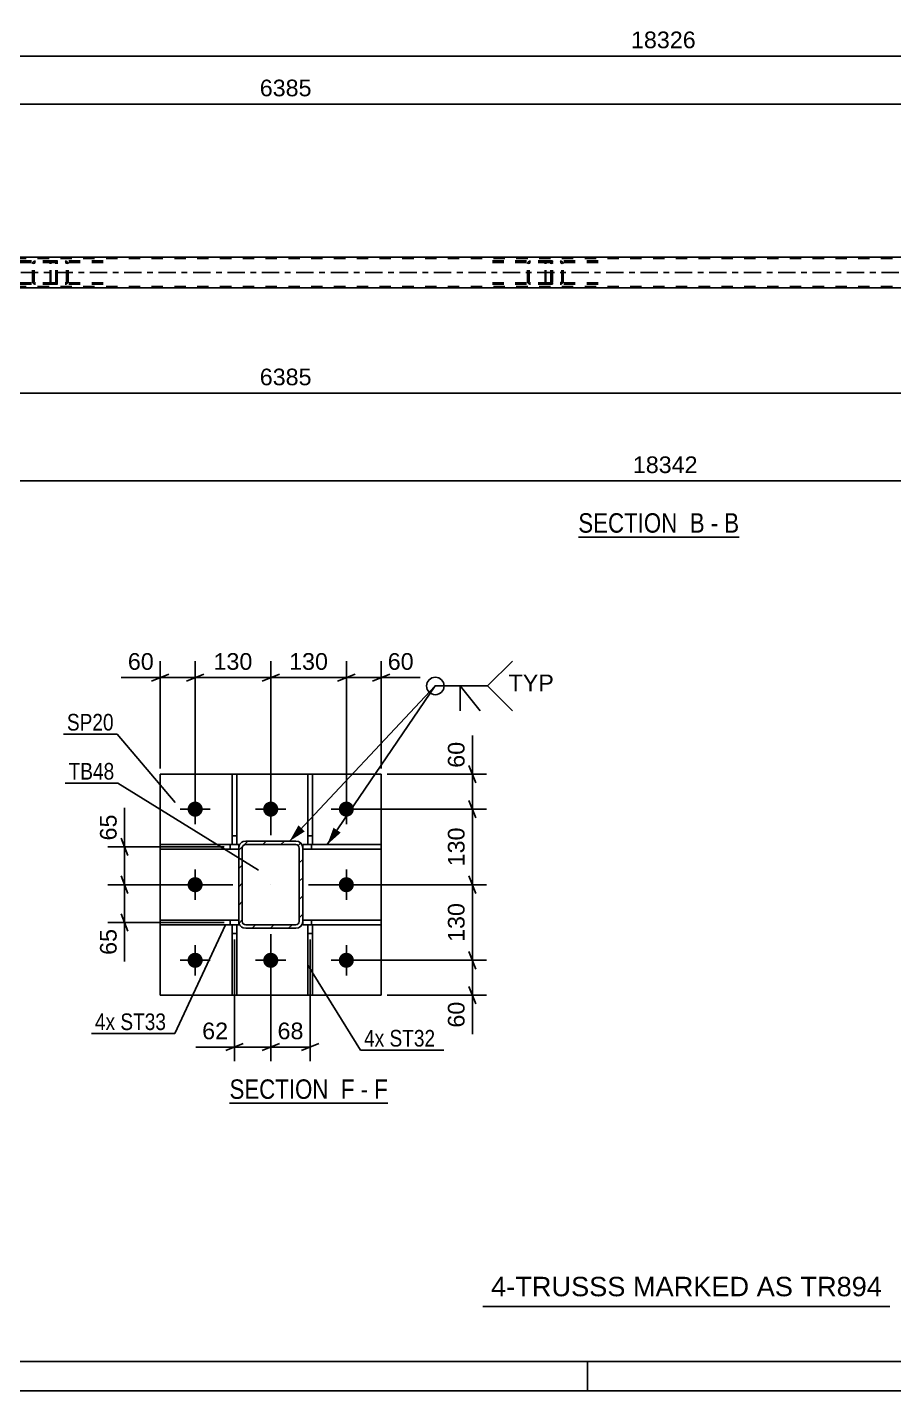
# Model space of a CAD drawing. Header units: millimetres. Extents: x -47 to 794, y -421 to 173.
# Drawn here: x 277.2 to 426.2, y -420.6 to -186.1 of the extents above; entities that cross this region are included whole.
import ezdxf

# ---------------------------------------------------------------- set-up
doc = ezdxf.new("R2010")
doc.units = ezdxf.units.MM
doc.linetypes.add('DXK_LINE_DOT2', pattern=[3.9198, 1.9599, -1.9599])
doc.linetypes.add('DXK_LINE_DOT3', pattern=[5.9187, 2.979, -0.9799, 0.9799, -0.9799])
doc.styles.add('Arial', font='arial.ttf', dxfattribs={"height": 0.2})
doc.styles.add('Arial Narrow', font='ARIALN.TTF', dxfattribs={"height": 0.2})

# ---------------------------------------------------------------- blocks, each defined once
blk = doc.blocks.new('Unknown-203724041-50 - 6629')
at = {"color": 6, "linetype": 'Continuous'}
blk.add_line((311.97, -371.14), (339.18, -371.14), dxfattribs=at)
at = {"color": 0, "linetype": 'Continuous'}
blk.add_wipeout([(330.07, -370.39), (330.07, -366.89), (311.97, -366.89), (311.97, -370.39)], dxfattribs=at)
at = {"color": 7, "linetype": 'Continuous', "style": 'Arial Narrow'}
blk.add_text('SECTION ', height=3.34, dxfattribs=at).set_placement((311.97, -370.39))
at = {"color": 0, "linetype": 'Continuous'}
blk.add_wipeout([(333.47, -370.39), (333.47, -366.89), (331.12, -366.89), (331.12, -370.39)], dxfattribs=at)
at = {"color": 7, "linetype": 'Continuous', "style": 'Arial Narrow'}
blk.add_text('F', height=3.34, dxfattribs=at).set_placement((331.12, -370.39))
at = {"color": 0, "linetype": 'Continuous'}
blk.add_wipeout([(335.79, -370.39), (335.79, -366.89), (334.52, -366.89), (334.52, -370.39)], dxfattribs=at)
at = {"color": 7, "linetype": 'Continuous', "style": 'Arial Narrow'}
blk.add_text('-', height=3.34, dxfattribs=at).set_placement((334.52, -370.39))
at = {"color": 0, "linetype": 'Continuous'}
blk.add_wipeout([(339.18, -370.39), (339.18, -366.89), (336.84, -366.89), (336.84, -370.39)], dxfattribs=at)
at = {"color": 7, "linetype": 'Continuous', "style": 'Arial Narrow'}
blk.add_text('F', height=3.34, dxfattribs=at).set_placement((336.84, -370.39))
blk = doc.blocks.new('Unknown-203724041-1113')
at = {"color": 5, "linetype": 'Continuous'}
for p, q in [((-42.49, -415.6), (788.51, -415.6)), ((373.51, -420.6), (373.51, -415.6)), ((-47.49, -420.6), (793.51, -420.6))]:
    blk.add_line(p, q, dxfattribs=at)
blk = doc.blocks.new('Unknown-203724041-17 - 5261')
at = {"color": 6, "linetype": 'Continuous'}
blk.add_line((371.96, -273.75), (399.61, -273.75), dxfattribs=at)
at = {"color": 0, "linetype": 'Continuous'}
blk.add_wipeout([(390.07, -273), (390.07, -269.5), (371.96, -269.5), (371.96, -273)], dxfattribs=at)
at = {"color": 7, "linetype": 'Continuous', "style": 'Arial Narrow'}
blk.add_text('SECTION ', height=3.34, dxfattribs=at).set_placement((371.96, -273))
at = {"color": 0, "linetype": 'Continuous'}
blk.add_wipeout([(393.68, -273), (393.68, -269.5), (391.12, -269.5), (391.12, -273)], dxfattribs=at)
at = {"color": 7, "linetype": 'Continuous', "style": 'Arial Narrow'}
blk.add_text('B', height=3.34, dxfattribs=at).set_placement((391.12, -273))
at = {"color": 0, "linetype": 'Continuous'}
blk.add_wipeout([(396, -273), (396, -269.5), (394.73, -269.5), (394.73, -273)], dxfattribs=at)
at = {"color": 7, "linetype": 'Continuous', "style": 'Arial Narrow'}
blk.add_text('-', height=3.34, dxfattribs=at).set_placement((394.73, -273))
at = {"color": 0, "linetype": 'Continuous'}
blk.add_wipeout([(399.61, -273), (399.61, -269.5), (397.05, -269.5), (397.05, -273)], dxfattribs=at)
at = {"color": 7, "linetype": 'Continuous', "style": 'Arial Narrow'}
blk.add_text('B', height=3.34, dxfattribs=at).set_placement((397.05, -273))
blk = doc.blocks.new('Part-203724041-6712 - 6629')
at = {"color": 2, "linetype": 'Continuous'}
for p, q in [((338.06, -339.66), (324.56, -339.66)), ((324.56, -340.46), (324.56, -339.86)), ((338.06, -339.66), (338.06, -340.46)), ((338.06, -340.46), (324.56, -340.46))]:
    blk.add_line(p, q, dxfattribs=at)
at = {"color": 7, "linetype": 'DXK_LINE_DOT2'}
for p, q in [((324.56, -339.86), (324.56, -339.66)), ((326.06, -340.46), (326.06, -339.66))]:
    blk.add_line(p, q, dxfattribs=at)
blk = doc.blocks.new('Part-203724041-6742 - 6629')
at = {"color": 2, "linetype": 'Continuous'}
for p, q in [((312.44, -352.56), (312.44, -340.47)), ((312.44, -340.47), (313.24, -340.47)), ((313.24, -340.47), (313.24, -352.56)), ((313.24, -352.56), (312.44, -352.56))]:
    blk.add_line(p, q, dxfattribs=at)
at = {"color": 7, "linetype": 'DXK_LINE_DOT2'}
blk.add_line((312.44, -341.97), (313.24, -341.97), dxfattribs=at)
blk = doc.blocks.new('Bolt-203724041-6700 - 6629')
at = {"linetype": 'Continuous'}
for points in [[(307.36, -320.56, -1), (304.76, -320.56, -1)], [(320.36, -320.56, -1), (317.76, -320.56, -1)], [(333.36, -320.56, -1), (330.76, -320.56, -1)], [(307.36, -333.56, -1), (304.76, -333.56, -1)], [(333.36, -333.56, -1), (330.76, -333.56, -1)], [(307.36, -346.56, -1), (304.76, -346.56, -1)], [(320.36, -346.56, -1), (317.76, -346.56, -1)], [(333.36, -346.56, -1), (330.76, -346.56, -1)]]:
    blk.add_hatch(color=1, dxfattribs=at).paths.add_polyline_path(points)
at = {"color": 1, "linetype": 'Continuous'}
for p, q in [((306.06, -317.96), (306.06, -323.16)), ((319.06, -317.96), (319.06, -323.16)), ((332.06, -317.96), (332.06, -323.16)), ((303.46, -320.56), (308.66, -320.56)), ((316.46, -320.56), (321.66, -320.56)), ((329.46, -320.56), (334.66, -320.56)), ((306.06, -330.96), (306.06, -336.16)), ((332.06, -330.96), (332.06, -336.16)), ((303.46, -333.56), (308.66, -333.56)), ((329.46, -333.56), (334.66, -333.56)), ((306.06, -343.96), (306.06, -349.16)), ((319.06, -343.96), (319.06, -349.16)), ((332.06, -343.96), (332.06, -349.16)), ((303.46, -346.56), (308.66, -346.56)), ((316.46, -346.56), (321.66, -346.56)), ((329.46, -346.56), (334.66, -346.56))]:
    blk.add_line(p, q, dxfattribs=at)
blk = doc.blocks.new('Part-203724041-6717 - 6629')
at = {"color": 2, "linetype": 'Continuous'}
for p, q in [((324.56, -326.66), (324.56, -327.27)), ((325.44, -326.66), (324.56, -326.66)), ((338.06, -327.46), (324.56, -327.46)), ((338.06, -326.66), (326.24, -326.66)), ((338.06, -326.66), (338.06, -327.46))]:
    blk.add_line(p, q, dxfattribs=at)
at = {"color": 7, "linetype": 'DXK_LINE_DOT2'}
for p, q in [((324.56, -327.27), (324.56, -327.46)), ((326.24, -326.66), (325.44, -326.66)), ((326.06, -327.46), (326.06, -326.66))]:
    blk.add_line(p, q, dxfattribs=at)
blk = doc.blocks.new('Part-203724041-6737 - 6629')
at = {"color": 2, "linetype": 'Continuous'}
for p, q in [((300.06, -314.56), (338.06, -314.56)), ((300.06, -314.56), (300.06, -352.56)), ((338.06, -314.56), (338.06, -352.56)), ((300.06, -352.56), (338.06, -352.56))]:
    blk.add_line(p, q, dxfattribs=at)
blk = doc.blocks.new('Part-203724041-6747 - 6629')
at = {"color": 2, "linetype": 'Continuous'}
for p, q in [((325.44, -352.56), (325.44, -340.47)), ((325.44, -340.47), (326.24, -340.47)), ((326.24, -340.47), (326.24, -352.56)), ((326.24, -352.56), (325.44, -352.56))]:
    blk.add_line(p, q, dxfattribs=at)
at = {"color": 7, "linetype": 'DXK_LINE_DOT2'}
blk.add_line((325.44, -341.97), (326.24, -341.97), dxfattribs=at)
blk = doc.blocks.new('Part-203724041-6752 - 6629')
at = {"color": 2, "linetype": 'Continuous'}
for p, q in [((312.44, -326.67), (312.44, -314.56)), ((312.44, -314.56), (313.24, -314.56)), ((313.24, -314.56), (313.24, -326.67)), ((313.24, -326.67), (312.44, -326.67))]:
    blk.add_line(p, q, dxfattribs=at)
at = {"color": 7, "linetype": 'DXK_LINE_DOT2'}
blk.add_line((312.44, -325.17), (313.24, -325.17), dxfattribs=at)
blk = doc.blocks.new('Part-203724041-6757 - 6629')
at = {"color": 2, "linetype": 'Continuous'}
for p, q in [((325.44, -326.67), (325.44, -314.56)), ((325.44, -314.56), (326.24, -314.56)), ((326.24, -314.56), (326.24, -326.67)), ((326.24, -326.67), (325.44, -326.67))]:
    blk.add_line(p, q, dxfattribs=at)
at = {"color": 7, "linetype": 'DXK_LINE_DOT2'}
blk.add_line((325.44, -325.17), (326.24, -325.17), dxfattribs=at)
blk = doc.blocks.new('Part-203724041-6762 - 6629')
at = {"color": 2, "linetype": 'Continuous'}
for p, q in [((300.06, -339.66), (313.56, -339.66)), ((300.06, -339.66), (300.06, -340.46)), ((313.56, -340.46), (313.56, -339.86)), ((313.56, -340.46), (300.06, -340.46))]:
    blk.add_line(p, q, dxfattribs=at)
at = {"color": 7, "linetype": 'DXK_LINE_DOT2'}
for p, q in [((312.06, -340.46), (312.06, -339.66)), ((313.56, -339.66), (313.56, -339.86))]:
    blk.add_line(p, q, dxfattribs=at)
blk = doc.blocks.new('Part-203724041-6767 - 6629')
at = {"color": 2, "linetype": 'Continuous'}
for p, q in [((300.06, -327.46), (300.06, -326.66)), ((312.44, -326.66), (300.06, -326.66)), ((313.56, -327.46), (300.06, -327.46)), ((313.56, -326.66), (313.24, -326.66)), ((313.56, -327.26), (313.56, -326.66))]:
    blk.add_line(p, q, dxfattribs=at)
at = {"color": 7, "linetype": 'DXK_LINE_DOT2'}
for p, q in [((312.06, -327.46), (312.06, -326.66)), ((313.24, -326.66), (312.44, -326.66)), ((313.56, -327.26), (313.56, -327.46))]:
    blk.add_line(p, q, dxfattribs=at)
blk = doc.blocks.new('Part-203724041-6777 - 6629')
at = {"linetype": 'Continuous'}
h = blk.add_hatch(dxfattribs=at)
h.set_pattern_fill('', scale=0.7, style=0, pattern_type=0)
h.set_pattern_definition([(45, (324.2066, -326.415), (-1.57154, 1.57154), [])])
h.paths.add_polyline_path([(324.47, -326.8), (324.21, -326.42), (323.82, -326.15), (323.36, -326.06), (314.76, -326.06), (314.3, -326.15), (313.91, -326.42), (313.65, -326.8), (313.56, -327.26), (313.56, -339.86), (313.65, -340.32), (313.91, -340.71), (314.3, -340.97), (314.76, -341.06), (323.36, -341.06), (323.82, -340.97), (324.21, -340.71), (324.47, -340.32), (324.56, -339.86), (324.56, -327.26)])
h.paths.add_polyline_path([(323.96, -339.86), (323.91, -340.09), (323.78, -340.29), (323.59, -340.42), (323.36, -340.46), (314.76, -340.46), (314.53, -340.42), (314.33, -340.29), (314.2, -340.09), (314.16, -339.86), (314.16, -327.26), (314.2, -327.03), (314.33, -326.84), (314.53, -326.71), (314.76, -326.66), (323.36, -326.66), (323.59, -326.71), (323.78, -326.84), (323.91, -327.03), (323.96, -327.26)])
at = {"color": 7, "linetype": 'DXK_LINE_DOT2'}
for p, q in [((313.56, -327.26), (313.65, -326.8)), ((313.56, -327.26), (313.56, -339.86)), ((314.2, -327.03), (314.16, -327.26)), ((314.16, -339.86), (314.16, -327.26)), ((314.33, -326.84), (314.2, -327.03)), ((314.3, -326.15), (314.76, -326.06)), ((314.53, -326.71), (314.33, -326.84)), ((314.76, -326.66), (314.53, -326.71)), ((314.76, -326.06), (323.36, -326.06)), ((323.36, -326.66), (314.76, -326.66)), ((323.36, -326.06), (323.82, -326.15)), ((323.59, -326.71), (323.36, -326.66)), ((323.78, -326.84), (323.59, -326.71)), ((323.91, -327.03), (323.78, -326.84)), ((323.96, -327.26), (323.91, -327.03)), ((323.96, -339.86), (323.96, -327.26)), ((324.47, -326.8), (324.56, -327.26)), ((324.56, -327.26), (324.56, -339.86)), ((313.65, -340.32), (313.56, -339.86)), ((314.16, -339.86), (314.2, -340.09)), ((323.91, -340.09), (323.96, -339.86)), ((324.56, -339.86), (324.47, -340.32)), ((314.2, -340.09), (314.33, -340.29)), ((314.76, -341.06), (314.3, -340.97)), ((314.33, -340.29), (314.53, -340.42)), ((314.53, -340.42), (314.76, -340.46)), ((314.76, -340.46), (323.36, -340.46)), ((314.76, -341.06), (323.36, -341.06)), ((323.36, -340.46), (323.59, -340.42)), ((323.82, -340.97), (323.36, -341.06)), ((323.59, -340.42), (323.78, -340.29)), ((323.78, -340.29), (323.91, -340.09))]:
    blk.add_line(p, q, dxfattribs=at)
at = {"color": 2, "linetype": 'Continuous'}
for p, q in [((313.65, -326.8), (313.56, -327.26)), ((313.56, -339.86), (313.56, -327.26)), ((314.16, -327.26), (314.2, -327.03)), ((314.16, -339.86), (314.16, -327.26)), ((314.2, -327.03), (314.33, -326.84)), ((314.76, -326.06), (314.3, -326.15)), ((314.33, -326.84), (314.53, -326.71)), ((314.53, -326.71), (314.76, -326.66)), ((314.76, -326.06), (323.36, -326.06)), ((314.76, -326.66), (323.36, -326.66)), ((323.82, -326.15), (323.36, -326.06)), ((323.36, -326.66), (323.59, -326.71)), ((323.59, -326.71), (323.78, -326.84)), ((323.78, -326.84), (323.91, -327.03)), ((323.91, -327.03), (323.96, -327.26)), ((323.96, -339.86), (323.96, -327.26)), ((324.56, -327.26), (324.47, -326.8)), ((324.56, -339.86), (324.56, -327.26)), ((313.56, -339.86), (313.65, -340.32)), ((314.2, -340.09), (314.16, -339.86)), ((323.96, -339.86), (323.91, -340.09)), ((324.47, -340.32), (324.56, -339.86)), ((314.33, -340.29), (314.2, -340.09)), ((314.3, -340.97), (314.76, -341.06)), ((314.53, -340.42), (314.33, -340.29)), ((314.76, -340.46), (314.53, -340.42)), ((314.76, -340.46), (323.36, -340.46)), ((314.76, -341.06), (323.36, -341.06)), ((323.59, -340.42), (323.36, -340.46)), ((323.36, -341.06), (323.82, -340.97)), ((323.78, -340.29), (323.59, -340.42)), ((323.91, -340.09), (323.78, -340.29))]:
    blk.add_line(p, q, dxfattribs=at)
at = {"color": 7, "linetype": 'DXK_LINE_DOT3'}
blk.add_line((319.06, -333.56), (319.06, -333.56), dxfattribs=at)
at = {"color": 7, "linetype": 'DXK_LINE_DOT2'}
for centre, start, end in [((314.76, -327.26), 112.5, 157.5), ((323.36, -327.26), 22.5, 67.5), ((314.76, -339.86), 202.5, 247.5), ((323.36, -339.86), 292.5, 337.5)]:
    blk.add_arc(centre, 1.2, start, end, dxfattribs=at)
at = {"color": 2, "linetype": 'Continuous'}
for centre, start, end in [((314.76, -327.26), 112.5, 157.5), ((323.36, -327.26), 22.5, 67.5), ((314.76, -339.86), 202.5, 247.5), ((323.36, -339.86), 292.5, 337.5)]:
    blk.add_arc(centre, 1.2, start, end, dxfattribs=at)
blk = doc.blocks.new('Part-203724041-5306 - 5261')
at = {"color": 7, "linetype": 'DXK_LINE_DOT2'}
for p, q in [((366.25, -226.57), (366.23, -226.75)), ((366.23, -229.79), (366.23, -226.75)), ((366.31, -226.41), (366.25, -226.57)), ((366.4, -226.31), (366.31, -226.41)), ((366.37, -226.75), (366.38, -226.66)), ((366.37, -229.79), (366.37, -226.75)), ((366.38, -226.66), (366.41, -226.58)), ((366.5, -226.27), (366.4, -226.31)), ((366.41, -226.58), (366.45, -226.53)), ((366.45, -226.53), (366.5, -226.51)), ((375.36, -226.27), (366.5, -226.27)), ((375.36, -226.51), (366.5, -226.51)), ((367.49, -226.51), (367.49, -226.27)), ((369.03, -226.31), (368.84, -226.27)), ((368.84, -226.51), (368.93, -226.53)), ((368.93, -226.53), (369.01, -226.58)), ((369.01, -226.58), (369.07, -226.66)), ((369.07, -226.66), (369.09, -226.75)), ((369.09, -229.79), (369.09, -226.75)), ((369.34, -226.75), (369.3, -226.57)), ((369.34, -229.79), (369.34, -226.75)), ((366.23, -229.79), (366.25, -229.97)), ((366.38, -229.88), (366.37, -229.79)), ((369.09, -229.79), (369.07, -229.88)), ((369.3, -229.97), (369.34, -229.79)), ((366.25, -229.97), (366.31, -230.13)), ((366.31, -230.13), (366.4, -230.23)), ((366.41, -229.96), (366.38, -229.88)), ((366.4, -230.23), (366.5, -230.27)), ((366.45, -230.01), (366.41, -229.96)), ((366.5, -230.03), (366.45, -230.01)), ((375.36, -230.03), (366.5, -230.03)), ((375.36, -230.27), (366.5, -230.27)), ((367.49, -230.27), (367.49, -230.03)), ((368.93, -230.01), (368.84, -230.03)), ((368.84, -230.27), (369.03, -230.23)), ((369.01, -229.96), (368.93, -230.01)), ((369.07, -229.88), (369.01, -229.96))]:
    blk.add_line(p, q, dxfattribs=at)
for centre, start, end in [((368.85, -226.77), 23.8494, 68.8059), ((368.85, -229.77), 291.1941, 336.1506)]:
    blk.add_arc(centre, 0.492, start, end, dxfattribs=at)
blk = doc.blocks.new('Part-203724041-5329 - 5261')
at = {"color": 7, "linetype": 'DXK_LINE_DOT2'}
for p, q in [((281.12, -226.57), (281.1, -226.75)), ((281.1, -229.79), (281.1, -226.75)), ((281.18, -226.41), (281.12, -226.57)), ((281.26, -226.31), (281.18, -226.41)), ((281.23, -226.75), (281.24, -226.66)), ((281.23, -229.79), (281.23, -226.75)), ((281.24, -226.66), (281.27, -226.58)), ((281.37, -226.27), (281.26, -226.31)), ((281.27, -226.58), (281.32, -226.53)), ((281.32, -226.53), (281.37, -226.51)), ((290.23, -226.27), (281.37, -226.27)), ((290.23, -226.51), (281.37, -226.51)), ((282.36, -226.51), (282.36, -226.27)), ((283.89, -226.31), (283.7, -226.27)), ((283.7, -226.51), (283.8, -226.53)), ((283.8, -226.53), (283.88, -226.58)), ((283.88, -226.58), (283.93, -226.66)), ((283.93, -226.66), (283.95, -226.75)), ((283.95, -229.79), (283.95, -226.75)), ((284.2, -226.75), (284.17, -226.57)), ((284.2, -229.79), (284.2, -226.75)), ((281.1, -229.79), (281.12, -229.97)), ((281.24, -229.88), (281.23, -229.79)), ((283.95, -229.79), (283.93, -229.88)), ((284.17, -229.97), (284.2, -229.79)), ((281.12, -229.97), (281.18, -230.13)), ((281.18, -230.13), (281.26, -230.23)), ((281.27, -229.96), (281.24, -229.88)), ((281.26, -230.23), (281.37, -230.27)), ((281.32, -230.01), (281.27, -229.96)), ((281.37, -230.03), (281.32, -230.01)), ((290.23, -230.03), (281.37, -230.03)), ((290.23, -230.27), (281.37, -230.27)), ((282.36, -230.27), (282.36, -230.03)), ((283.8, -230.01), (283.7, -230.03)), ((283.7, -230.27), (283.89, -230.23)), ((283.88, -229.96), (283.8, -230.01)), ((283.93, -229.88), (283.88, -229.96))]:
    blk.add_line(p, q, dxfattribs=at)
for centre, start, end in [((283.72, -226.77), 23.8494, 68.8059), ((283.72, -229.77), 291.1941, 336.1506)]:
    blk.add_arc(centre, 0.492, start, end, dxfattribs=at)
blk = doc.blocks.new('Part-203724041-5345 - 5261')
at = {"color": 7, "linetype": 'DXK_LINE_DOT2'}
for p, q in [((366.98, -226.27), (356.13, -226.27)), ((366.98, -226.51), (356.13, -226.51)), ((363.28, -226.57), (363.24, -226.75)), ((363.24, -229.79), (363.24, -226.75)), ((363.49, -226.75), (363.51, -226.66)), ((363.49, -229.79), (363.49, -226.75)), ((363.51, -226.66), (363.57, -226.58)), ((363.75, -226.27), (363.55, -226.31)), ((363.57, -226.58), (363.65, -226.53)), ((363.65, -226.53), (363.75, -226.51)), ((367.18, -226.31), (366.98, -226.27)), ((366.98, -226.51), (367.08, -226.53)), ((367.08, -226.53), (367.16, -226.58)), ((367.16, -226.58), (367.22, -226.66)), ((367.22, -226.66), (367.24, -226.75)), ((367.24, -229.79), (367.24, -226.75)), ((367.49, -226.75), (367.45, -226.57)), ((367.49, -229.79), (367.49, -226.75)), ((363.24, -229.79), (363.28, -229.97)), ((363.51, -229.88), (363.49, -229.79)), ((367.24, -229.79), (367.22, -229.88)), ((367.45, -229.97), (367.49, -229.79)), ((366.98, -230.03), (356.13, -230.03)), ((366.98, -230.27), (356.13, -230.27)), ((363.57, -229.96), (363.51, -229.88)), ((363.55, -230.23), (363.75, -230.27)), ((363.65, -230.01), (363.57, -229.96)), ((363.75, -230.03), (363.65, -230.01)), ((367.08, -230.01), (366.98, -230.03)), ((366.98, -230.27), (367.18, -230.23)), ((367.16, -229.96), (367.08, -230.01)), ((367.22, -229.88), (367.16, -229.96))]:
    blk.add_line(p, q, dxfattribs=at)
for centre, start, end in [((363.73, -226.77), 110.7583, 155.6801), ((367, -226.77), 24.3199, 69.2417), ((363.73, -229.77), 204.3199, 249.2417), ((367, -229.77), 290.7583, 335.6801)]:
    blk.add_arc(centre, 0.496, start, end, dxfattribs=at)
blk = doc.blocks.new('Part-203724041-5346 - 5261')
at = {"color": 7, "linetype": 'DXK_LINE_DOT2'}
for p, q in [((281.85, -226.27), (270.99, -226.27)), ((281.85, -226.51), (270.99, -226.51)), ((278.14, -226.57), (278.1, -226.75)), ((278.1, -229.79), (278.1, -226.75)), ((278.36, -226.75), (278.38, -226.66)), ((278.36, -229.79), (278.36, -226.75)), ((278.38, -226.66), (278.43, -226.58)), ((278.61, -226.27), (278.42, -226.31)), ((278.43, -226.58), (278.52, -226.53)), ((278.52, -226.53), (278.61, -226.51)), ((282.04, -226.31), (281.85, -226.27)), ((281.85, -226.51), (281.95, -226.53)), ((281.95, -226.53), (282.03, -226.58)), ((282.03, -226.58), (282.08, -226.66)), ((282.08, -226.66), (282.1, -226.75)), ((282.1, -229.79), (282.1, -226.75)), ((282.36, -226.75), (282.32, -226.57)), ((282.36, -229.79), (282.36, -226.75)), ((278.1, -229.79), (278.14, -229.97)), ((278.38, -229.88), (278.36, -229.79)), ((282.1, -229.79), (282.08, -229.88)), ((282.32, -229.97), (282.36, -229.79)), ((281.85, -230.03), (270.99, -230.03)), ((281.85, -230.27), (270.99, -230.27)), ((278.43, -229.96), (278.38, -229.88)), ((278.42, -230.23), (278.61, -230.27)), ((278.52, -230.01), (278.43, -229.96)), ((278.61, -230.03), (278.52, -230.01)), ((281.95, -230.01), (281.85, -230.03)), ((281.85, -230.27), (282.04, -230.23)), ((282.03, -229.96), (281.95, -230.01)), ((282.08, -229.88), (282.03, -229.96))]:
    blk.add_line(p, q, dxfattribs=at)
for centre, start, end in [((278.59, -226.77), 110.7583, 155.6801), ((281.87, -226.77), 24.3199, 69.2417), ((278.59, -229.77), 204.3199, 249.2417), ((281.87, -229.77), 290.7583, 335.6801)]:
    blk.add_arc(centre, 0.496, start, end, dxfattribs=at)
blk = doc.blocks.new('Part-203724041-5494 - 5261')
at = {"color": 2, "linetype": 'Continuous'}
for p, q in [((618.79, -225.63), (57.11, -225.63)), ((448.52, -230.91), (199.11, -230.91))]:
    blk.add_line(p, q, dxfattribs=at)
at = {"color": 7, "linetype": 'DXK_LINE_DOT2'}
for p, q in [((716.03, -225.87), (57.11, -225.87)), ((716.03, -230.67), (57.11, -230.67))]:
    blk.add_line(p, q, dxfattribs=at)
at = {"color": 7, "linetype": 'DXK_LINE_DOT3'}
blk.add_line((57.11, -228.27), (716.03, -228.27), dxfattribs=at)
blk = doc.blocks.new('StraightDimension-203724041-6942 - 6629')
at = {"color": 7, "linetype": 'Continuous'}
for p, q in [((293.31, -325.56), (294.51, -328.56)), ((311.06, -327.06), (291.06, -327.06)), ((293.91, -333.56), (293.91, -327.06)), ((294.51, -335.06), (293.31, -332.06)), ((312.56, -333.56), (291.06, -333.56))]:
    blk.add_line(p, q, dxfattribs=at)
at = {"color": 0}
blk.add_wipeout([(293.16, -320.89), (288.96, -320.89), (288.96, -326.54), (293.16, -326.54)], dxfattribs=at)
at = {"color": 7, "linetype": 'Continuous'}
blk.add_line((293.91, -327.06), (293.91, -320.36), dxfattribs=at)
blk.add_line((293.91, -327.06), (293.91, -320.36), dxfattribs=at)
at = {"color": 3, "style": 'Arial'}
blk.add_text('65', height=2.865, rotation=90.0002, dxfattribs=at).set_placement((292.56, -325.94))
blk = doc.blocks.new('StraightDimension-203724041-6890 - 6629')
at = {"color": 7, "linetype": 'Continuous'}
for p, q in [((333.06, -346.56), (356.14, -346.56)), ((353.14, -345.06), (354.34, -348.06)), ((353.74, -352.56), (353.74, -346.56)), ((354.34, -354.06), (353.14, -351.06)), ((339.06, -352.56), (356.14, -352.56))]:
    blk.add_line(p, q, dxfattribs=at)
at = {"color": 0}
blk.add_wipeout([(352.99, -353.09), (348.79, -353.09), (348.79, -358.74), (352.99, -358.74)], dxfattribs=at)
at = {"color": 7, "linetype": 'Continuous'}
blk.add_line((353.74, -352.56), (353.74, -359.26), dxfattribs=at)
blk.add_line((353.74, -352.56), (353.74, -359.26), dxfattribs=at)
at = {"color": 3, "style": 'Arial'}
blk.add_text('60', height=2.865, rotation=90.0002, dxfattribs=at).set_placement((352.39, -358.14))
blk = doc.blocks.new('StraightDimension-203724041-6920 - 6629')
at = {"color": 7, "linetype": 'Continuous'}
for p, q in [((353.14, -313.06), (354.34, -316.06)), ((339.06, -314.56), (356.14, -314.56)), ((353.74, -320.56), (353.74, -314.56)), ((333.06, -320.56), (356.14, -320.56)), ((354.34, -322.06), (353.14, -319.06))]:
    blk.add_line(p, q, dxfattribs=at)
at = {"color": 0}
blk.add_wipeout([(352.99, -308.39), (348.79, -308.39), (348.79, -314.04), (352.99, -314.04)], dxfattribs=at)
at = {"color": 7, "linetype": 'Continuous'}
blk.add_line((353.74, -314.56), (353.74, -307.87), dxfattribs=at)
blk.add_line((353.74, -314.56), (353.74, -307.87), dxfattribs=at)
at = {"color": 3, "style": 'Arial'}
blk.add_text('60', height=2.865, rotation=90.0002, dxfattribs=at).set_placement((352.39, -313.44))
blk = doc.blocks.new('StraightDimension-203724041-6931 - 6629')
at = {"color": 7, "linetype": 'Continuous'}
for p, q in [((319.06, -342.06), (319.06, -363.89)), ((325.84, -342.97), (325.84, -363.89)), ((317.56, -362.09), (320.56, -360.89)), ((327.34, -360.89), (324.34, -362.09)), ((319.06, -361.49), (325.84, -361.49))]:
    blk.add_line(p, q, dxfattribs=at)
at = {"color": 0}
blk.add_wipeout([(325.27, -360.74), (325.27, -356.54), (319.63, -356.54), (319.63, -360.74)], dxfattribs=at)
at = {"color": 3, "style": 'Arial'}
blk.add_text('68', height=2.865, dxfattribs=at).set_placement((320.23, -360.14))
blk = doc.blocks.new('StraightDimension-203724041-6843 - 6629')
at = {"color": 7, "linetype": 'Continuous'}
for p, q in [((332.06, -319.56), (332.06, -295.09)), ((338.06, -313.56), (338.06, -295.09)), ((330.56, -298.54), (333.56, -297.34)), ((339.56, -297.34), (336.56, -298.54)), ((332.06, -297.94), (338.06, -297.94))]:
    blk.add_line(p, q, dxfattribs=at)
at = {"color": 0}
blk.add_wipeout([(344.23, -297.19), (344.23, -292.99), (338.58, -292.99), (338.58, -297.19)], dxfattribs=at)
at = {"color": 7, "linetype": 'Continuous'}
blk.add_line((338.06, -297.94), (344.76, -297.94), dxfattribs=at)
blk.add_line((338.06, -297.94), (344.76, -297.94), dxfattribs=at)
at = {"color": 3, "style": 'Arial'}
blk.add_text('60', height=2.865, dxfattribs=at).set_placement((339.18, -296.59))
blk = doc.blocks.new('StraightDimension-203724041-6853 - 6629')
at = {"color": 7, "linetype": 'Continuous'}
for p, q in [((319.06, -325.06), (319.06, -295.09)), ((332.06, -319.56), (332.06, -295.09)), ((320.56, -297.34), (317.56, -298.54)), ((330.56, -298.54), (333.56, -297.34)), ((319.06, -297.94), (332.06, -297.94))]:
    blk.add_line(p, q, dxfattribs=at)
at = {"color": 0}
blk.add_wipeout([(329.49, -297.19), (329.49, -292.99), (321.62, -292.99), (321.62, -297.19)], dxfattribs=at)
at = {"color": 3, "style": 'Arial'}
blk.add_text('130', height=2.865, dxfattribs=at).set_placement((322.22, -296.59))
blk = doc.blocks.new('StraightDimension-203724041-6866 - 6629')
at = {"color": 7, "linetype": 'Continuous'}
for p, q in [((306.06, -319.56), (306.06, -295.09)), ((319.06, -325.06), (319.06, -295.09)), ((307.56, -297.34), (304.56, -298.54)), ((317.56, -298.54), (320.56, -297.34)), ((306.06, -297.94), (319.06, -297.94))]:
    blk.add_line(p, q, dxfattribs=at)
at = {"color": 0}
blk.add_wipeout([(316.49, -297.19), (316.49, -292.99), (308.62, -292.99), (308.62, -297.19)], dxfattribs=at)
at = {"color": 3, "style": 'Arial'}
blk.add_text('130', height=2.865, dxfattribs=at).set_placement((309.22, -296.59))
blk = doc.blocks.new('StraightDimension-203724041-6879 - 6629')
at = {"color": 7, "linetype": 'Continuous'}
for p, q in [((300.06, -313.56), (300.06, -295.09)), ((306.06, -319.56), (306.06, -295.09)), ((298.56, -298.54), (301.56, -297.34)), ((307.56, -297.34), (304.56, -298.54)), ((300.06, -297.94), (306.06, -297.94))]:
    blk.add_line(p, q, dxfattribs=at)
at = {"color": 0}
blk.add_wipeout([(299.53, -297.19), (299.53, -292.99), (293.89, -292.99), (293.89, -297.19)], dxfattribs=at)
at = {"color": 7, "linetype": 'Continuous'}
blk.add_line((300.06, -297.94), (293.36, -297.94), dxfattribs=at)
blk.add_line((300.06, -297.94), (293.36, -297.94), dxfattribs=at)
at = {"color": 3, "style": 'Arial'}
blk.add_text('60', height=2.865, dxfattribs=at).set_placement((294.49, -296.59))
blk = doc.blocks.new('StraightDimension-203724041-6900 - 6629')
at = {"color": 7, "linetype": 'Continuous'}
for p, q in [((354.34, -335.06), (353.14, -332.06)), ((325.56, -333.56), (356.14, -333.56)), ((353.74, -346.56), (353.74, -333.56)), ((333.06, -346.56), (356.14, -346.56)), ((353.14, -345.06), (354.34, -348.06))]:
    blk.add_line(p, q, dxfattribs=at)
at = {"color": 0}
blk.add_wipeout([(352.99, -336.13), (348.79, -336.13), (348.79, -344), (352.99, -344)], dxfattribs=at)
at = {"color": 3, "style": 'Arial'}
blk.add_text('130', height=2.865, rotation=90.0002, dxfattribs=at).set_placement((352.39, -343.4))
blk = doc.blocks.new('StraightDimension-203724041-6910 - 6629')
at = {"color": 7, "linetype": 'Continuous'}
for p, q in [((333.06, -320.56), (356.14, -320.56)), ((354.34, -322.06), (353.14, -319.06)), ((353.74, -333.56), (353.74, -320.56)), ((353.14, -332.06), (354.34, -335.06)), ((325.56, -333.56), (356.14, -333.56))]:
    blk.add_line(p, q, dxfattribs=at)
at = {"color": 0}
blk.add_wipeout([(352.99, -323.13), (348.79, -323.13), (348.79, -331), (352.99, -331)], dxfattribs=at)
at = {"color": 3, "style": 'Arial'}
blk.add_text('130', height=2.865, rotation=90.0002, dxfattribs=at).set_placement((352.39, -330.4))
blk = doc.blocks.new('StraightDimension-203724041-6936 - 6629')
at = {"color": 7, "linetype": 'Continuous'}
for p, q in [((319.06, -342.06), (319.06, -363.89)), ((312.84, -342.97), (312.84, -363.89)), ((311.34, -362.09), (314.34, -360.89)), ((320.56, -360.89), (317.56, -362.09)), ((312.84, -361.49), (319.06, -361.49))]:
    blk.add_line(p, q, dxfattribs=at)
at = {"color": 0}
blk.add_wipeout([(312.32, -360.74), (312.32, -356.54), (306.67, -356.54), (306.67, -360.74)], dxfattribs=at)
at = {"color": 7, "linetype": 'Continuous'}
blk.add_line((312.84, -361.49), (306.15, -361.49), dxfattribs=at)
blk.add_line((312.84, -361.49), (306.15, -361.49), dxfattribs=at)
at = {"color": 3, "style": 'Arial'}
blk.add_text('62', height=2.865, dxfattribs=at).set_placement((307.27, -360.14))
blk = doc.blocks.new('StraightDimension-203724041-6948 - 6629')
at = {"color": 7, "linetype": 'Continuous'}
for p, q in [((293.31, -332.06), (294.51, -335.06)), ((312.56, -333.56), (291.06, -333.56)), ((293.91, -340.06), (293.91, -333.56)), ((311.06, -340.06), (291.06, -340.06)), ((294.51, -341.56), (293.31, -338.56))]:
    blk.add_line(p, q, dxfattribs=at)
at = {"color": 0}
blk.add_wipeout([(293.16, -340.59), (288.96, -340.59), (288.96, -346.23), (293.16, -346.23)], dxfattribs=at)
at = {"color": 7, "linetype": 'Continuous'}
blk.add_line((293.91, -340.06), (293.91, -346.76), dxfattribs=at)
blk.add_line((293.91, -340.06), (293.91, -346.76), dxfattribs=at)
at = {"color": 3, "style": 'Arial'}
blk.add_text('65', height=2.865, rotation=90.0002, dxfattribs=at).set_placement((292.56, -345.63))
blk = doc.blocks.new('StraightDimension-203724041-5605 - 5261')
at = {"color": 7, "linetype": 'Continuous'}
blk.add_line((193.91, -199.29), (449.32, -199.29), dxfattribs=at)
at = {"color": 0}
blk.add_wipeout([(326.66, -198.54), (326.66, -194.34), (316.57, -194.34), (316.57, -198.54)], dxfattribs=at)
at = {"color": 3, "style": 'Arial'}
blk.add_text('6385', height=2.865, dxfattribs=at).set_placement((317.17, -197.94))
blk = doc.blocks.new('StraightDimension-203724041-5652 - 5261')
at = {"color": 7, "linetype": 'Continuous'}
blk.add_line((193.91, -249), (449.32, -249), dxfattribs=at)
at = {"color": 0}
blk.add_wipeout([(326.66, -248.25), (326.66, -244.05), (316.57, -244.05), (316.57, -248.25)], dxfattribs=at)
at = {"color": 3, "style": 'Arial'}
blk.add_text('6385', height=2.865, dxfattribs=at).set_placement((317.17, -247.65))
blk = doc.blocks.new('StraightDimension-203724041-5733 - 5261')
at = {"color": 7, "linetype": 'Continuous'}
blk.add_line((48.49, -264.1), (725.29, -264.1), dxfattribs=at)
at = {"color": 0}
blk.add_wipeout([(393.05, -263.35), (393.05, -259.15), (380.73, -259.15), (380.73, -263.35)], dxfattribs=at)
at = {"color": 3, "style": 'Arial'}
blk.add_text('18342', height=2.865, dxfattribs=at).set_placement((381.33, -262.75))
blk = doc.blocks.new('StraightDimension-203724041-9757 - 5261')
at = {"color": 7, "linetype": 'Continuous'}
blk.add_line((48.49, -191.02), (724.65, -191.02), dxfattribs=at)
at = {"color": 0}
blk.add_wipeout([(392.73, -190.27), (392.73, -186.07), (380.41, -186.07), (380.41, -190.27)], dxfattribs=at)
at = {"color": 3, "style": 'Arial'}
blk.add_text('18326', height=2.865, dxfattribs=at).set_placement((381.01, -189.67))
blk = doc.blocks.new('Mark-203724041-6733 - 6629')
at = {"color": 0}
blk.add_wipeout([(292.05, -307.04), (292.05, -304.04), (284.01, -304.04), (284.01, -307.04)], dxfattribs=at)
blk.add_wipeout([(292.05, -307.04), (292.05, -304.04), (284.01, -304.04), (284.01, -307.04)], dxfattribs=at)
at = {"color": 30, "linetype": 'Continuous'}
for p in [(283.41, -307.64), (302.63, -319.43)]:
    blk.add_line(p, (292.65, -307.64), dxfattribs=at)
at = {"color": 3, "style": 'Arial Narrow'}
blk.add_text('SP20', height=2.863, dxfattribs=at).set_placement((284.01, -307.04))
blk = doc.blocks.new('Mark-203724041-6773 - 6629')
at = {"color": 0}
blk.add_wipeout([(292.16, -315.48), (292.16, -312.48), (284.3, -312.48), (284.3, -315.48)], dxfattribs=at)
blk.add_wipeout([(292.16, -315.48), (292.16, -312.48), (284.3, -312.48), (284.3, -315.48)], dxfattribs=at)
at = {"color": 30, "linetype": 'Continuous'}
for p in [(283.7, -316.08), (316.95, -331.08)]:
    blk.add_line(p, (292.76, -316.08), dxfattribs=at)
at = {"color": 3, "style": 'Arial Narrow'}
blk.add_text('TB48', height=2.863, dxfattribs=at).set_placement((284.3, -315.48))
blk = doc.blocks.new('WeldMark-203724041-6954 - 6629')
at = {"linetype": 'Continuous'}
for points in [[(324.91, -324.39), (322.31, -326.06), (323.82, -323.36)], [(331.09, -324.6), (328.78, -326.66), (329.85, -323.76)]]:
    blk.add_hatch(color=30, dxfattribs=at).paths.add_polyline_path(points)
at = {"color": 30, "linetype": 'Continuous'}
for p, q in [((322.31, -326.06), (347.36, -299.37)), ((328.78, -326.66), (347.36, -299.37)), ((347.36, -299.37), (356.36, -299.37))]:
    blk.add_line(p, q, dxfattribs=at)
at = {"color": 3, "linetype": 'Continuous'}
for q in [(355.07, -303.66), (351.65, -303.66)]:
    blk.add_line((351.65, -299.37), q, dxfattribs=at)
for start, end in [(90, 270), (270, 90)]:
    blk.add_arc((347.36, -299.37), 1.5, start, end, dxfattribs=at)
at = {"color": 0, "linetype": 'Continuous'}
blk.add_wipeout([(367.74, -300.27), (367.74, -297.27), (359.96, -297.27), (359.96, -300.27)], dxfattribs=at)
blk.add_wipeout([(367.74, -300.27), (367.74, -297.27), (359.96, -297.27), (359.96, -300.27)], dxfattribs=at)
at = {"color": 3, "linetype": 'Continuous'}
for q in [(360.65, -295.08), (360.65, -303.66)]:
    blk.add_line((356.36, -299.37), q, dxfattribs=at)
at = {"color": 3, "linetype": 'Continuous', "style": 'Arial'}
blk.add_text('TYP', height=2.865, dxfattribs=at).set_placement((359.96, -300.27))
blk = doc.blocks.new('MarkSet-203724041-7003 - 6629')
at = {"color": 30, "linetype": 'Continuous'}
blk.add_line((311.3, -340.46), (302.56, -359.16), dxfattribs=at)
at = {"color": 0}
blk.add_wipeout([(292.3, -358.56), (292.3, -355.56), (288.83, -355.56), (288.83, -358.56)], dxfattribs=at)
blk.add_wipeout([(292.3, -358.56), (292.3, -355.56), (288.83, -355.56), (288.83, -358.56)], dxfattribs=at)
blk.add_wipeout([(301.06, -358.56), (301.06, -355.56), (293.2, -355.56), (293.2, -358.56)], dxfattribs=at)
blk.add_wipeout([(301.06, -358.56), (301.06, -355.56), (293.2, -355.56), (293.2, -358.56)], dxfattribs=at)
at = {"color": 30, "linetype": 'Continuous'}
blk.add_line((288.23, -359.16), (302.56, -359.16), dxfattribs=at)
at = {"color": 3, "style": 'Arial Narrow'}
for s, p in [('4x', (288.83, -358.56)), ('ST33', (293.2, -358.56))]:
    blk.add_text(s, height=2.863, dxfattribs=at).set_placement(p)
blk = doc.blocks.new('MarkSet-203724041-7033 - 6629')
at = {"color": 0}
blk.add_wipeout([(338.58, -361.4), (338.58, -358.4), (335.11, -358.4), (335.11, -361.4)], dxfattribs=at)
blk.add_wipeout([(338.58, -361.4), (338.58, -358.4), (335.11, -358.4), (335.11, -361.4)], dxfattribs=at)
at = {"color": 30, "linetype": 'Continuous'}
blk.add_line((325.44, -347.39), (334.51, -362), dxfattribs=at)
at = {"color": 0}
blk.add_wipeout([(347.34, -361.4), (347.34, -358.4), (339.48, -358.4), (339.48, -361.4)], dxfattribs=at)
blk.add_wipeout([(347.34, -361.4), (347.34, -358.4), (339.48, -358.4), (339.48, -361.4)], dxfattribs=at)
at = {"color": 30, "linetype": 'Continuous'}
blk.add_line((334.51, -362), (348.84, -362), dxfattribs=at)
at = {"color": 3, "style": 'Arial Narrow'}
for s, p in [('4x', (335.11, -361.4)), ('ST32', (339.48, -361.4))]:
    blk.add_text(s, height=2.863, dxfattribs=at).set_placement(p)
blk = doc.blocks.new('Unknown-203724041-12051')
at = {"color": 7, "linetype": 'Continuous'}
blk.add_line((355.51, -406.1), (425.51, -406.1), dxfattribs=at)
at = {"color": 7, "style": 'Arial'}
blk.add_text('4-TRUSSS MARKED AS TR894', height=3.3428, dxfattribs=at).set_placement((356.96, -404.35))

msp = doc.modelspace()

# ---------------------------------------------------------------- block references
for name in ['Part-203724041-5494 - 5261', 'Part-203724041-5346 - 5261', 'Part-203724041-5329 - 5261', 'Part-203724041-5345 - 5261', 'Part-203724041-5306 - 5261', 'Part-203724041-6737 - 6629', 'Part-203724041-6752 - 6629', 'Part-203724041-6757 - 6629', 'Bolt-203724041-6700 - 6629', 'Part-203724041-6767 - 6629', 'Part-203724041-6777 - 6629', 'Part-203724041-6717 - 6629', 'Part-203724041-6762 - 6629', 'Part-203724041-6712 - 6629', 'Part-203724041-6742 - 6629', 'Part-203724041-6747 - 6629', 'Unknown-203724041-50 - 6629', 'Unknown-203724041-12051']:
    msp.add_blockref(name, (0, 0))

# ---------------------------------------------------------------- next in the draw order: block references
msp.add_blockref('Unknown-203724041-1113', (0, 0))

# ---------------------------------------------------------------- next in the draw order: block references
for name in ['StraightDimension-203724041-5605 - 5261', 'StraightDimension-203724041-5652 - 5261', 'Unknown-203724041-17 - 5261', 'StraightDimension-203724041-6920 - 6629', 'StraightDimension-203724041-6942 - 6629', 'StraightDimension-203724041-6931 - 6629', 'StraightDimension-203724041-6890 - 6629']:
    msp.add_blockref(name, (0, 0))

# ---------------------------------------------------------------- next in the draw order: block references
for name in ['StraightDimension-203724041-5733 - 5261', 'StraightDimension-203724041-6843 - 6629', 'StraightDimension-203724041-6900 - 6629', 'StraightDimension-203724041-6936 - 6629']:
    msp.add_blockref(name, (0, 0))

# ---------------------------------------------------------------- next in the draw order: block references
for name in ['StraightDimension-203724041-9757 - 5261', 'StraightDimension-203724041-6853 - 6629', 'StraightDimension-203724041-6948 - 6629', 'MarkSet-203724041-7033 - 6629']:
    msp.add_blockref(name, (0, 0))

# ---------------------------------------------------------------- next in the draw order: block references
for name in ['StraightDimension-203724041-6866 - 6629', 'StraightDimension-203724041-6910 - 6629', 'MarkSet-203724041-7003 - 6629']:
    msp.add_blockref(name, (0, 0))

# ---------------------------------------------------------------- next in the draw order: block references
for name in ['StraightDimension-203724041-6879 - 6629', 'WeldMark-203724041-6954 - 6629']:
    msp.add_blockref(name, (0, 0))

# ---------------------------------------------------------------- next in the draw order: block references
msp.add_blockref('Mark-203724041-6733 - 6629', (0, 0))

# ---------------------------------------------------------------- next in the draw order: block references
msp.add_blockref('Mark-203724041-6773 - 6629', (0, 0))

doc.saveas('drawing.dxf')
